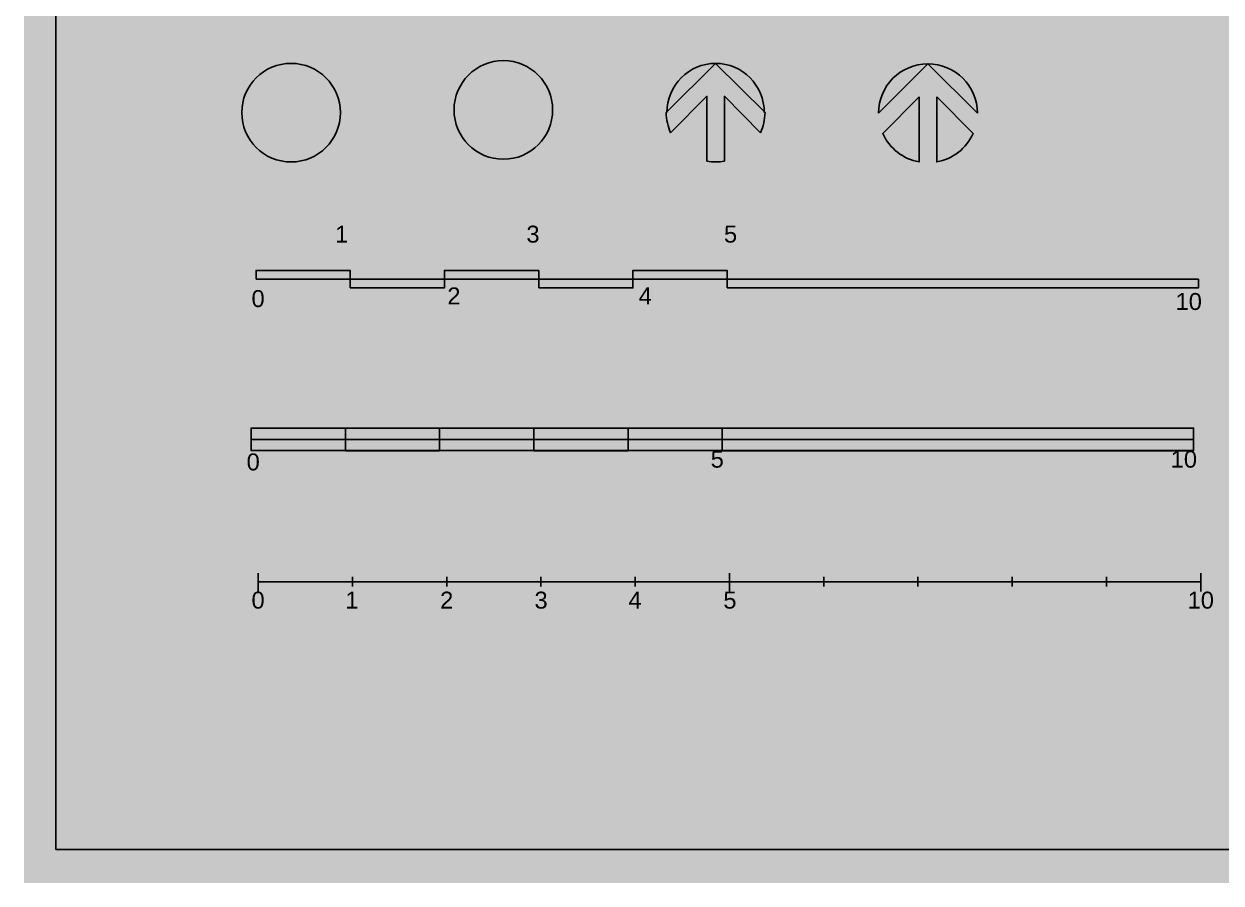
# Model space of a CAD drawing. Header units: metres. Extents: x -21.1 to 22.4, y -24.6 to 9.7.
# Drawn here: x -7.81 to 4.89, y -24.63 to -15.52 of the extents above; entities that cross this region are included whole.
import ezdxf

# ---------------------------------------------------------------- set-up
doc = ezdxf.new("R2010")
doc.units = ezdxf.units.M
for name, pattern in [('Page Boarder', [0]), ('Page Lines', [0]), ('Scale Lines', [0]), ('Style Grey Hatch  Line', [0])]:
    doc.linetypes.add(name, pattern=pattern)
doc.layers.add('Imported blocks', color=7, linetype='Continuous', true_color=0xc57dd9)
doc.layers.add('Style example', color=7, linetype='Continuous', true_color=0x469c80)
doc.styles.add('Grey Text', font='', dxfattribs={"height": 0.18})
doc.styles.add('Scale Text S', font='', dxfattribs={"height": 0.18})
doc.styles.get('Grey Text').set_extended_font_data('arial')
doc.styles.get('Scale Text S').set_extended_font_data('arial')

# ---------------------------------------------------------------- blocks, each defined once
blk = doc.blocks.new('ScaledText_6')
at = {"layer": 'Imported blocks', "insert": (445.7915737733454, -281.8606784731515), "char_height": 0.18, "width": 0.6126543432881155, "attachment_point": 1, "style": 'Grey Text'}
blk.add_mtext('0', dxfattribs=at)
blk = doc.blocks.new('ScaledText_14')
at = {"layer": 'Imported blocks', "insert": (445.7915737733454, -281.8606784731515), "char_height": 0.18, "width": 0.6126543432881155, "attachment_point": 1, "style": 'Grey Text'}
blk.add_mtext('10', dxfattribs=at)
blk = doc.blocks.new('ScaledText_15')
at = {"layer": 'Imported blocks', "insert": (445.7915737733454, -281.8606784731515), "char_height": 0.18, "width": 0.6126543432881155, "attachment_point": 1, "style": 'Grey Text'}
blk.add_mtext('5', dxfattribs=at)
blk = doc.blocks.new('Scale_2')
at = {"layer": 'Imported blocks', "transparency": 33554483}
for points in [[(-5.096704678211739, 0.1799916341906137), (4.902356704285223, 0.1799916341906137), (4.902356704285223, 0.418301123874855), (-5.096704678211739, 0.418301123874855), (-5.096704678211739, 0.1799916341906137)], [(-5.096704678211711, 0.2987284775346634), (-4.096892359083053, 0.2987284775346634), (-4.096892359083053, 0.4183011238750769), (-5.096704678211711, 0.4183011238750769), (-5.096704678211711, 0.2987284775346634)], [(-3.09707794365182, 0.2987233731163433), (-2.097265624523163, 0.2987233731163433), (-2.097265624523163, 0.4182960194567568), (-3.09707794365182, 0.4182960194567568), (-3.09707794365182, 0.2987233731163433)], [(-1.097452257243218, 0.2987233731163433), (-0.0976399381145602, 0.2987233731163433), (-0.0976399381145602, 0.4182960194567568), (-1.097452257243218, 0.4182960194567568), (-1.097452257243218, 0.2987233731163433)], [(-4.096891310931765, 0.1791507267757552), (-3.097078991803108, 0.1791507267757552), (-3.097078991803108, 0.2987233731161686), (-4.096891310931765, 0.2987233731161686), (-4.096891310931765, 0.1791507267757552)], [(-2.097265624523163, 0.1791507267757552), (-1.097453305394505, 0.1791507267757552), (-1.097453305394505, 0.2987233731161686), (-2.097265624523163, 0.2987233731161686), (-2.097265624523163, 0.1791507267757552)], [(-0.09763993811188265, 0.1791507267757552), (4.90235677363677, 0.1791507267757552), (4.90235677363677, 0.2987233731161686), (-0.09763993811188265, 0.2987233731161686), (-0.09763993811188265, 0.1791507267757552)]]:
    blk.add_hatch(color=256, dxfattribs=at).paths.add_polyline_path(points, flags=0)
at = {"layer": 'Imported blocks', "linetype": 'Page Lines'}
blk.add_lwpolyline([(-5.096705726363202, 0.4183062282929313), (-5.096705726363202, 0.1799916341905919), (4.902356704285252, 0.1799916341905919), (4.902356704285252, 0.4183062282929313), (-5.096705726363202, 0.4183062282929313)], close=True, dxfattribs=at)
at = {"layer": 'Imported blocks', "linetype": 'Style Grey Hatch  Line'}
for points in [[(-5.096704678211711, 0.2987284775346634), (-4.096892359083053, 0.2987284775346634), (-4.096892359083053, 0.4183011238750769), (-5.096704678211711, 0.4183011238750769), (-5.096704678211711, 0.2987284775346634)], [(-3.09707794365182, 0.2987233731163433), (-2.097265624523163, 0.2987233731163433), (-2.097265624523163, 0.4182960194567568), (-3.09707794365182, 0.4182960194567568), (-3.09707794365182, 0.2987233731163433)], [(-1.097452257243218, 0.2987233731163433), (-0.0976399381145602, 0.2987233731163433), (-0.0976399381145602, 0.4182960194567568), (-1.097452257243218, 0.4182960194567568), (-1.097452257243218, 0.2987233731163433)], [(-4.096891310931765, 0.1791507267757552), (-3.097078991803108, 0.1791507267757552), (-3.097078991803108, 0.2987233731161686), (-4.096891310931765, 0.2987233731161686), (-4.096891310931765, 0.1791507267757552)], [(-2.097265624523163, 0.1791507267757552), (-1.097453305394505, 0.1791507267757552), (-1.097453305394505, 0.2987233731161686), (-2.097265624523163, 0.2987233731161686), (-2.097265624523163, 0.1791507267757552)], [(-0.09763993811188265, 0.1791507267757552), (4.90235677363677, 0.1791507267757552), (4.90235677363677, 0.2987233731161686), (-0.09763993811188265, 0.2987233731161686), (-0.09763993811188265, 0.1791507267757552)]]:
    blk.add_lwpolyline(points, close=True, dxfattribs=at)
at = {"layer": 'Imported blocks', "xscale": 0.9884931323721972}
for name, p in [('ScaledText_6', (-445.8065077623261, 282.0108266355858)), ('ScaledText_15', (-440.8828346703229, 282.0398284514449)), ('ScaledText_14', (-436.0017942150519, 282.0398284514449))]:
    blk.add_blockref(name, p, dxfattribs=at)
blk = doc.blocks.new('North point black')
at = {"layer": 'Imported blocks', "transparency": 33554483}
h = blk.add_hatch(color=256, dxfattribs=at)
edge = h.paths.add_edge_path(flags=0)
edge.add_line((-0.1074610322841545, 0.8942418578343204), (-0.1110814943775986, 1.21294545757219))
edge.add_line((-0.1110814943775986, 1.21294545757219), (-0.09029371106453618, 1.212753817666679))
edge.add_ellipse((-0.09077305758955845, 1.190872577396078), major_axis=(-0, -0.02188856809250458), ratio=0.8463983497388469, start_angle=129.4619445265953, end_angle=178.5173845415898, ccw=False)
edge.add_line((-0.07646977105859697, 1.204784197698813), (0.07925273625522823, 0.9686092320883326))
edge.add_line((0.07925273625522823, 0.9686092320883326), (0.07573978333092964, 1.21575099310212))
edge.add_line((0.07573978333092964, 1.21575099310212), (0.1073563596495296, 1.21575099310212))
edge.add_line((0.1073563596495296, 1.21575099310212), (0.1110823891366454, 0.8977858742319077))
edge.add_line((0.1110823891366454, 0.8977858742319077), (0.09335518429325748, 0.8978910572113964))
edge.add_ellipse((0.09318786913247834, 0.9188701323179203), major_axis=(-0, -0.02098000641810179), ratio=0.8463983497388468, start_angle=312.26467384749753, end_angle=360.5398634541687, ccw=False)
edge.add_line((0.08004654629074502, 0.9047598955603898), (-0.07894813889358195, 1.142353121013679))
edge.add_line((-0.07894813889358193, 1.142353121013679), (-0.07543220003899478, 0.8947511767962133))
edge.add_line((-0.07543220003899478, 0.8947511767962133), (-0.1074610322841545, 0.8942418578343204))
h = blk.add_hatch(color=256, dxfattribs=at)
edge = h.paths.add_edge_path(flags=0)
edge.add_arc((0, -0.2324524077100832), 0.98329858539204, 0, 180)
edge.add_arc((0, -0.2324524077100832), 0.98329858539204, 180, 360)
edge.add_line((0.98329858539204, -0.2324524077100832), (0.98329858539204, -0.2324524077100832))
blk.add_hatch(color=256, dxfattribs=at).paths.add_polyline_path([(-0.08640000176771719, -0.02668177657753404), (0.08640009628755797, -0.02668177657753404), (0.08640009628755797, 0.8209022333129251), (-0.08640000176771719, 0.8209022333129251), (-0.08640000176771719, -0.02668177657753404)], flags=0)
at = {"layer": 'Imported blocks', "linetype": 'Style Grey Hatch  Line'}
blk.add_lwpolyline([(0.98329858539204, -0.2324524077100832, 1), (-0.98329858539204, -0.2324524077100832, 1), (0.98329858539204, -0.2324524077100832)], format="xyb", close=True, dxfattribs=at)
blk = doc.blocks.new('North arrow white')
at = {"layer": 'Imported blocks', "transparency": 33554483}
h = blk.add_hatch(color=256, dxfattribs=at)
edge = h.paths.add_edge_path(flags=0)
edge.add_line((-0.9864906303894241, -0.007874419451916765), (0, 0.9786162109375))
edge.add_arc((4.89728327262573e-05, -0.007923392284650332), 0.986539604437681, 90.00284422096645, 179.9971557790331)
edge.add_line((-0.9864906303894241, -0.007874419451916765), (-0.9864906303894241, -0.007874419451916765))
h = blk.add_hatch(color=256, dxfattribs=at)
edge = h.paths.add_edge_path(flags=0)
edge.add_line((0.9864906303894241, -0.007874419451916765), (0, 0.9786162109375))
edge.add_arc((-4.89728327262573e-05, -0.007923392284650332), 0.986539604437681, 0.002844220966778721, 89.9971557790335, ccw=False)
edge.add_line((0.9864906303894241, -0.007874419451916765), (0.9864906303894241, -0.007874419451916765))
h = blk.add_hatch(color=256, dxfattribs=at)
edge = h.paths.add_edge_path(flags=0)
edge.add_line((-0.1755680441011064, 0.3214394380941812), (-0.8999369007932982, -0.4119503262277577))
edge.add_arc((-2.486899575160351e-14, -0.007874419451915804), 0.986490630389423, 204.1803048394283, 259.7483235388959)
edge.add_line((-0.1755680441011064, -0.9786162109375), (-0.1755680441011064, 0.3214394380941813))
edge.add_line((-0.1755680441011064, 0.3214394380941812), (-0.1755680441011064, 0.3214394380941812))
h = blk.add_hatch(color=256, dxfattribs=at)
edge = h.paths.add_edge_path(flags=0)
edge.add_line((0.1755680441011064, 0.3214394380941812), (0.8999369007932982, -0.4119503262277577))
edge.add_arc((2.486899575160351e-14, -0.007874419451915804), 0.986490630389423, 280.25167646110407, 335.81969516057165, ccw=False)
edge.add_line((0.1755680441011064, -0.9786162109375), (0.1755680441011064, 0.3214394380941813))
edge.add_line((0.1755680441011064, 0.3214394380941812), (0.1755680441011064, 0.3214394380941812))
at = {"layer": 'Imported blocks', "linetype": 'Style Grey Hatch  Line'}
for points in [[(-0.9864906303894241, -0.007874419451916765), (0, 0.9786162109375, 0.4141844836354754), (-0.9864906303894241, -0.007874419451916765)], [(0.9864906303894241, -0.007874419451916765), (0, 0.9786162109375, -0.4141844836354754), (0.9864906303894241, -0.007874419451916765)], [(-0.1755680441011064, 0.3214394380941812), (-0.8999369007932982, -0.4119503262277576, 0.2473268947363226), (-0.1755680441011064, -0.9786162109375), (-0.1755680441011064, 0.3214394380941812)], [(0.1755680441011064, 0.3214394380941812), (0.8999369007932982, -0.4119503262277576, -0.2473268947363226), (0.1755680441011064, -0.9786162109375), (0.1755680441011064, 0.3214394380941812)]]:
    blk.add_lwpolyline(points, format="xyb", close=True, dxfattribs=at)
blk = doc.blocks.new('ScaledText_2')
at = {"layer": 'Imported blocks', "insert": (445.7915737733454, -281.8606784731515), "char_height": 0.18, "width": 0.6126543432881155, "attachment_point": 1, "style": 'Grey Text'}
blk.add_mtext('10', dxfattribs=at)
blk = doc.blocks.new('ScaledText_4')
at = {"layer": 'Imported blocks', "insert": (445.7915737733454, -281.8606784731515), "char_height": 0.18, "width": 0.6126543432881155, "attachment_point": 1, "style": 'Grey Text'}
blk.add_mtext('4', dxfattribs=at)
blk = doc.blocks.new('ScaledText_5')
at = {"layer": 'Imported blocks', "insert": (445.7915737733454, -281.8606784731515), "char_height": 0.18, "width": 0.6126543432881155, "attachment_point": 1, "style": 'Grey Text'}
blk.add_mtext('0', dxfattribs=at)
blk = doc.blocks.new('ScaledText_8')
at = {"layer": 'Imported blocks', "insert": (445.7915737733454, -281.8606784731515), "char_height": 0.18, "width": 0.6126543432881155, "attachment_point": 1, "style": 'Grey Text'}
blk.add_mtext('1', dxfattribs=at)
blk = doc.blocks.new('ScaledText_12')
at = {"layer": 'Imported blocks', "insert": (445.7915737733454, -281.8606784731515), "char_height": 0.18, "width": 0.6126543432881155, "attachment_point": 1, "style": 'Grey Text'}
blk.add_mtext('5', dxfattribs=at)
blk = doc.blocks.new('ScaledText_17')
at = {"layer": 'Imported blocks', "insert": (445.7915737733454, -281.8606784731515), "char_height": 0.18, "width": 0.6126543432881155, "attachment_point": 1, "style": 'Grey Text'}
blk.add_mtext('2', dxfattribs=at)
blk = doc.blocks.new('ScaledText_18')
at = {"layer": 'Imported blocks', "insert": (445.7915737733454, -281.8606784731515), "char_height": 0.18, "width": 0.6126543432881155, "attachment_point": 1, "style": 'Grey Text'}
blk.add_mtext('3', dxfattribs=at)
blk = doc.blocks.new('Scale_1')
at = {"layer": 'Imported blocks', "transparency": 33554483}
for points in [[(-5.096704678211768, 0.0730934286415577), (-4.096892359083111, 0.0730934286415577), (-4.096892359083111, 0.1660591030347859), (-5.096704678211768, 0.1660591030347859), (-5.096704678211768, 0.0730934286415577)], [(-3.097077943651937, 0.07308946004425525), (-2.097265624523279, 0.07308946004425525), (-2.097265624523279, 0.1660551344374835), (-3.097077943651937, 0.1660551344374835), (-3.097077943651937, 0.07308946004425525)], [(-1.097452257243276, 0.07308946004425525), (-0.09763993811461842, 0.07308946004425525), (-0.09763993811461842, 0.1660551344374835), (-1.097452257243276, 0.1660551344374835), (-1.097452257243276, 0.07308946004425525)], [(-4.096891310931824, -0.0198762143489439), (-3.097078991803166, -0.0198762143489439), (-3.097078991803166, 0.07308946004428435), (-4.096891310931824, 0.07308946004428435), (-4.096891310931824, -0.0198762143489439)], [(-2.097265624523221, -0.0198762143489439), (-1.097453305394563, -0.0198762143489439), (-1.097453305394563, 0.07308946004428435), (-2.097265624523221, 0.07308946004428435), (-2.097265624523221, -0.0198762143489439)], [(-0.09763993811188265, -0.0198762143489439), (4.90235677363677, -0.0198762143489439), (4.90235677363677, 0.07308946004428435), (-0.09763993811188265, 0.07308946004428435), (-0.09763993811188265, -0.0198762143489439)]]:
    blk.add_hatch(color=256, dxfattribs=at).paths.add_polyline_path(points, flags=0)
at = {"layer": 'Imported blocks', "linetype": 'Style Grey Hatch  Line'}
for points in [[(-5.096704678211768, 0.0730934286415577), (-4.096892359083111, 0.0730934286415577), (-4.096892359083111, 0.1660591030347859), (-5.096704678211768, 0.1660591030347859), (-5.096704678211768, 0.0730934286415577)], [(-3.097077943651937, 0.07308946004425525), (-2.097265624523279, 0.07308946004425525), (-2.097265624523279, 0.1660551344374835), (-3.097077943651937, 0.1660551344374835), (-3.097077943651937, 0.07308946004425525)], [(-1.097452257243276, 0.07308946004425525), (-0.09763993811461842, 0.07308946004425525), (-0.09763993811461842, 0.1660551344374835), (-1.097452257243276, 0.1660551344374835), (-1.097452257243276, 0.07308946004425525)], [(-4.096891310931824, -0.0198762143489439), (-3.097078991803166, -0.0198762143489439), (-3.097078991803166, 0.07308946004428435), (-4.096891310931824, 0.07308946004428435), (-4.096891310931824, -0.0198762143489439)], [(-2.097265624523221, -0.0198762143489439), (-1.097453305394563, -0.0198762143489439), (-1.097453305394563, 0.07308946004428435), (-2.097265624523221, 0.07308946004428435), (-2.097265624523221, -0.0198762143489439)], [(-0.09763993811188265, -0.0198762143489439), (4.90235677363677, -0.0198762143489439), (4.90235677363677, 0.07308946004428435), (-0.09763993811188265, 0.07308946004428435), (-0.09763993811188265, -0.0198762143489439)]]:
    blk.add_lwpolyline(points, close=True, dxfattribs=at)
at = {"layer": 'Imported blocks', "xscale": 0.9884931323721972}
for name, p in [('ScaledText_8', (-444.9197855414911, 282.5022248881817)), ('ScaledText_18', (-442.8896636104619, 282.5022248881814)), ('ScaledText_12', (-440.7933414674939, 282.5022245638002)), ('ScaledText_5', (-445.806507762326, 281.8185953123681)), ('ScaledText_17', (-443.7284813073333, 281.8467333455547)), ('ScaledText_4', (-441.6983635367238, 281.8467333455547)), ('ScaledText_2', (-436.001794215052, 281.787586448848))]:
    blk.add_blockref(name, p, dxfattribs=at)
blk = doc.blocks.new('North symbol black')
at = {"layer": 'Imported blocks', "transparency": 33554483}
h = blk.add_hatch(color=256, dxfattribs=at)
edge = h.paths.add_edge_path(flags=0)
edge.add_arc((0, 0.002665645671040693), 0.98329858539204, 0, 180)
edge.add_arc((0, 0.002665645671040693), 0.98329858539204, 180, 360)
edge.add_line((0.98329858539204, 0.002665645671040693), (0.98329858539204, 0.002665645671040693))
blk.add_hatch(color=256, dxfattribs=at).paths.add_polyline_path([(0.0008614489179453813, 0.5972000680915007), (0.3817789011419227, -1.03516821141111), (-0.3800560033060465, -1.035168211411103), (0.0008614489179453813, 0.5972000680915007)], flags=0)
h = blk.add_hatch(color=256, dxfattribs=at)
edge = h.paths.add_edge_path(flags=0)
edge.add_line((-0.1269634861003942, -0.9229391436636942), (-0.1312409780101516, -0.6042355439258245))
edge.add_line((-0.1312409780101516, -0.6042355439258245), (-0.1066806946406577, -0.6044271838313362))
edge.add_arc((-0.1072470314313225, -0.6263084241019351), 0.02188856809250298, 39.46194452660262, 88.51738454159698, ccw=False)
edge.add_line((-0.09034803046402522, -0.6123968037992017), (0.09363449663077335, -0.848571769409682))
edge.add_line((0.09363449663077336, -0.848571769409682), (0.08948402430839633, -0.6014300083958951))
edge.add_line((0.08948402430839633, -0.6014300083958951), (0.1268382752097023, -0.6014300083958951))
edge.add_line((0.1268382752097023, -0.6014300083958951), (0.1312404925442097, -0.9193951272661071))
edge.add_line((0.1312404925442097, -0.9193951272661071), (0.110296211581408, -0.9192899442866183))
edge.add_arc((0.1100985326033951, -0.8983108691800912), 0.02098000641810327, 222.2646738474704, 270.53986345414154, ccw=False)
edge.add_line((0.09457236475843092, -0.9124211059376248), (-0.09327616452259826, -0.6748278804843357))
edge.add_line((-0.09327616452259826, -0.6748278804843357), (-0.08912216439290205, -0.9224298247018015))
edge.add_line((-0.08912216439290205, -0.9224298247018015), (-0.1269634861003942, -0.9229391436636942))
edge.add_line((-0.1269634861003942, -0.9229391436636942), (-0.1269634861003942, -0.9229391436636942))
at = {"layer": 'Imported blocks', "linetype": 'Style Grey Hatch  Line'}
blk.add_lwpolyline([(0.98329858539204, 0.002665645671040693, 1), (-0.98329858539204, 0.002665645671040693, 1), (0.98329858539204, 0.002665645671040693)], format="xyb", close=True, dxfattribs=at)
blk = doc.blocks.new('ScaledText_1')
at = {"layer": 'Imported blocks', "insert": (445.7915737733454, -281.8606784731515), "char_height": 0.18, "width": 0.6126543432881155, "attachment_point": 1, "style": 'Scale Text S'}
blk.add_mtext('2', dxfattribs=at)
blk = doc.blocks.new('ScaledText_3')
at = {"layer": 'Imported blocks', "insert": (445.7915737733454, -281.8606784731515), "char_height": 0.18, "width": 0.6126543432881155, "attachment_point": 1, "style": 'Scale Text S'}
blk.add_mtext('4', dxfattribs=at)
blk = doc.blocks.new('ScaledText_7')
at = {"layer": 'Imported blocks', "insert": (445.7915737733454, -281.8606784731515), "char_height": 0.18, "width": 0.6126543432881155, "attachment_point": 1, "style": 'Grey Text'}
blk.add_mtext('5', dxfattribs=at)
blk = doc.blocks.new('ScaledText_10')
at = {"layer": 'Imported blocks', "insert": (445.7915737733454, -281.8606784731515), "char_height": 0.18, "width": 0.6126543432881155, "attachment_point": 1, "style": 'Scale Text S'}
blk.add_mtext('3', dxfattribs=at)
blk = doc.blocks.new('ScaledText_11')
at = {"layer": 'Imported blocks', "insert": (445.7915737733454, -281.8606784731515), "char_height": 0.18, "width": 0.6126543432881155, "attachment_point": 1, "style": 'Grey Text'}
blk.add_mtext('0', dxfattribs=at)
blk = doc.blocks.new('ScaledText_13')
at = {"layer": 'Imported blocks', "insert": (445.7915737733454, -281.8606784731515), "char_height": 0.18, "width": 0.6126543432881155, "attachment_point": 1, "style": 'Scale Text S'}
blk.add_mtext('1', dxfattribs=at)
blk = doc.blocks.new('ScaledText_16')
at = {"layer": 'Imported blocks', "insert": (445.7915737733454, -281.8606784731515), "char_height": 0.18, "width": 0.6126543432881155, "attachment_point": 1, "style": 'Grey Text'}
blk.add_mtext('10', dxfattribs=at)
blk = doc.blocks.new('Scale')
at = {"layer": 'Imported blocks', "linetype": 'Scale Lines'}
for points in [[(-5.136839247943062, 0.3827702650567735), (-5.136839247943062, 0.1856849234593683)], [(-0.136838318834707, 0.3827702650567735), (-0.136838318834707, 0.1856849234593683)], [(4.863161681165295, 0.3827700983326177), (4.863161681165295, 0.1856847567352124)]]:
    blk.add_lwpolyline(points, dxfattribs=at)
at = {"layer": 'Imported blocks', "linetype": 'Page Lines'}
for points in [[(-5.136840177051445, 0.2913722567351997), (4.862223153040802, 0.2913722567351942)], [(-4.136840177048493, 0.3438109000218719), (-4.136841106156862, 0.2389339468968646)], [(-3.136840177048493, 0.3438109000218719), (-3.136841106156862, 0.2389339468968646)], [(-2.136840177048493, 0.3438109000218719), (-2.136841106156862, 0.2389339468968646)], [(-1.136840177048492, 0.3438109000218719), (-1.136841106156862, 0.2389339468968646)], [(0.8631598229515075, 0.3438109000218719), (0.8631588938431378, 0.2389339468968646)], [(1.863159822951508, 0.3438109000218719), (1.863158893843138, 0.2389339468968646)], [(2.863159822951537, 0.3438109000218719), (2.863158893843167, 0.2389339468968646)], [(3.863159822951537, 0.3438109000218719), (3.863158893843167, 0.2389339468968646)]]:
    blk.add_lwpolyline(points, dxfattribs=at)
at = {"layer": 'Imported blocks', "xscale": 0.9884931323721972}
for name, p in [('ScaledText_11', (-445.8704386425626, 282.0463625988219)), ('ScaledText_13', (-444.8757952162911, 282.0463636857751)), ('ScaledText_1', (-443.8693368313704, 282.0463636857755)), ('ScaledText_10', (-442.8675955350126, 282.0463636857751)), ('ScaledText_3', (-441.8712229909245, 282.0463636857755)), ('ScaledText_7', (-440.8639123770953, 282.0463625988214)), ('ScaledText_16', (-435.9378633348153, 282.0463625988219))]:
    blk.add_blockref(name, p, dxfattribs=at)
blk = doc.blocks.new('North arrow black')
at = {"layer": 'Imported blocks', "linetype": 'Style Grey Hatch  Line'}
for points in [[(0.0001185855720141262, 0.9832981975631483), (-0.9860091782860473, 0.0006428397561321617)], [(0.9860958832651194, 0.0006428397561321617), (4.33524895379378e-05, 0.9832984180953863), (0.0001185855720141262, 0.9832981975631483)], [(-0.8977149912534187, -0.4000673486879859), (-0.1754467219989347, 0.3286764664053298), (-0.1754467219989347, -0.96632512440364)], [(0.1755334269779996, -0.96632512440364), (0.1755334269779996, 0.3286764664053298), (0.8979055189506362, -0.4001721022358543)]]:
    blk.add_lwpolyline(points, dxfattribs=at)
at = {"layer": 'Imported blocks'}
for centre, major_axis, ratio, start_param, end_param in [((9.288937441453982e-07, -0.001634825743437318), (0, 0.9849343789505022), 0.985956485830067, 4.714048125101302, 7.851670701881497), ((0.07646706246404023, 0.02491595742120367), (0, 1.063224345192121), 0.9995559008871013, 1.593584307938076, 1.98195169111529), ((-0.1268855123179691, 0.0356746959245946), (0, 1.114025373401379), 0.9995559008871011, 4.310459465231469, 4.680979344680694), ((4.335248953069026e-05, -0.06664317428306887), (0, 0.916608349617742), 0.9995559008871012, 2.94886071620367, 3.334324590975916)]:
    blk.add_ellipse(centre, major_axis=major_axis, ratio=ratio, start_param=start_param, end_param=end_param, dxfattribs=at)

msp = doc.modelspace()

# ---------------------------------------------------------------- hatches: boundary and pattern name
at = {"layer": 'Style example', "transparency": 33554483}
for points in [[(-7.47467138671875, -24.27756016670901), (22.35560986328123, -24.27756016670901), (22.35560986328123, 4.321435166709001), (-7.47467138671875, 4.321435166709001), (-7.47467138671875, -24.27756016670901)], [(-7.813482153527514, -24.63357624367482), (22.01679909647248, -24.63357624367482), (22.01679909647248, 3.965419089743186), (-7.813482153527514, 3.965419089743186), (-7.813482153527514, -24.63357624367482)]]:
    msp.add_hatch(color=256, dxfattribs=at).paths.add_polyline_path(points, flags=0)

# ---------------------------------------------------------------- linework, layer by layer
at = {"layer": 'Style example', "linetype": 'Page Boarder'}
msp.add_lwpolyline([(-7.47467138671875, -24.27756016670901), (22.35560986328123, -24.27756016670901), (22.35560986328123, 4.321435166709001), (-7.47467138671875, 4.321435166709001), (-7.47467138671875, -24.27756016670901)], close=True, dxfattribs=at)

# ---------------------------------------------------------------- block references
at = {"layer": 'Imported blocks', "xscale": 0.5318511765591852, "yscale": 0.5318511765591852}
for name, p in [('North point black', (-4.979223873262763, -16.33760990000938)), ('North symbol black', (-2.726737038977176, -16.43365306491807)), ('North arrow black', (-0.4742732617641888, -16.46124131885902)), ('North arrow white', (1.77823662959402, -16.46373031290674))]:
    msp.add_blockref(name, p, dxfattribs=at)
at = {"layer": 'Imported blocks'}
for name, p in [('Scale_1', (-0.2544414210821851, -18.30133932715684)), ('Scale_2', (-0.3061606593633187, -20.22616755641793)), ('Scale', (-0.190510771489644, -21.72800512556819))]:
    msp.add_blockref(name, p, dxfattribs=at)

doc.saveas('drawing.dxf')
